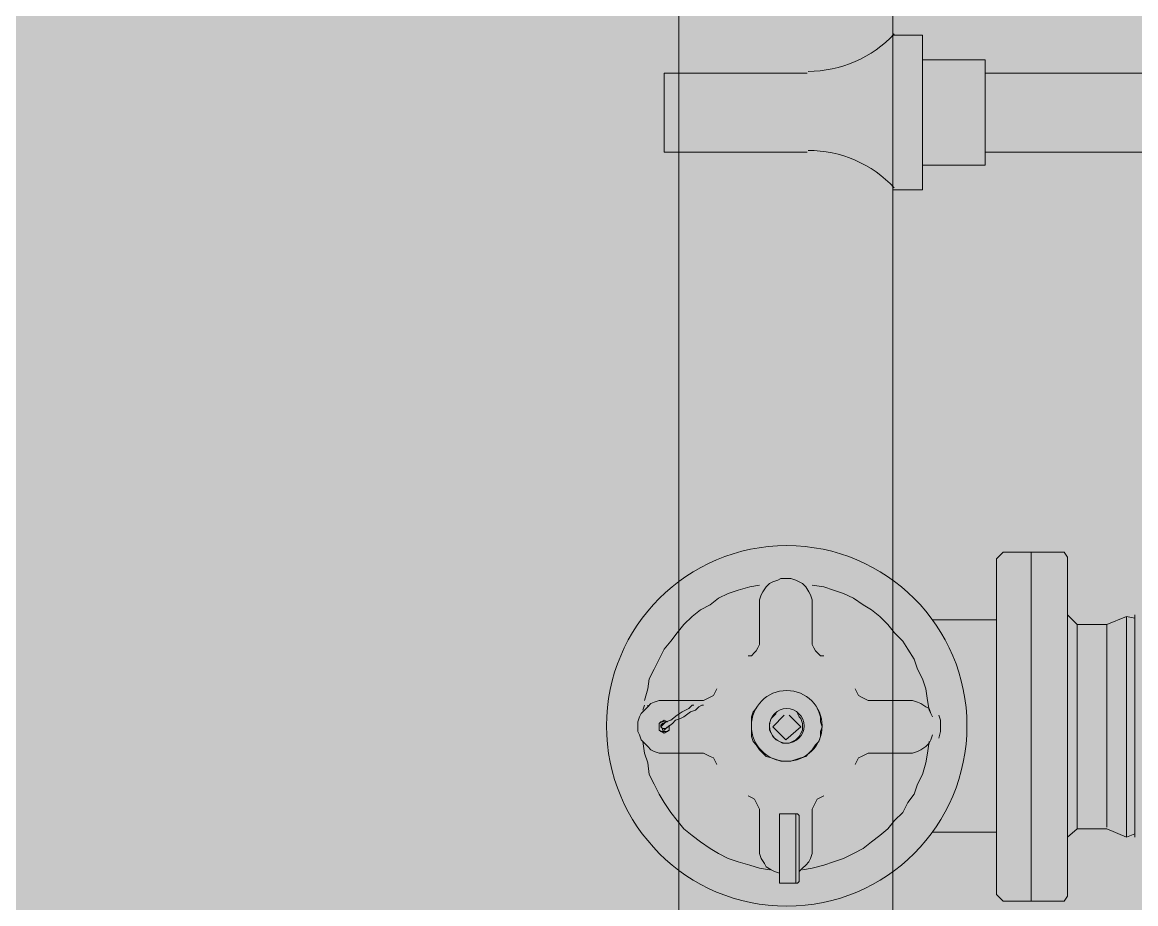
# Model space of a CAD drawing. Header units: millimetres. Extents: x 28 to 201, y 462 to 575.
# Drawn here: x 121.352 to 121.948, y 559.974 to 560.446 of the extents above; entities that cross this region are included whole.
import ezdxf

# ---------------------------------------------------------------- set-up
doc = ezdxf.new("R2010")
doc.units = ezdxf.units.MM
doc.layers.add('1- 3', color=3, linetype='Continuous')
doc.layers.add('8 hatch 2', color=104, linetype='Continuous')

# ---------------------------------------------------------------- blocks, each defined once
blk = doc.blocks.new('CTOBOM')
at = {"color": 0, "lineweight": 20}
for p, q in [((5.02895, -1.04549), (5.02895, -1.69413)), ((5.07119, -1.69413), (5.07119, -1.04549)), ((5.32114, -1.68797), (5.32114, -1.72229)), ((5.43468, -1.68797), (5.43468, -1.72229)), ((5.02191, -1.72757), (5.02191, -1.69413)), ((5.02191, -1.69413), (5.07823, -1.69413)), ((5.02895, -1.69413), (5.07119, -1.69413)), ((5.07823, -1.69413), (5.07823, -1.72757)), ((5.0087, -1.74342), (5.0087, -1.72757)), ((5.0087, -1.72757), (5.09143, -1.72757)), ((5.09143, -1.72757), (5.09143, -1.74342)), ((5.50156, -1.74342), (3.56004, -1.74342)), ((5.48308, -1.74342), (5.45668, -1.74342)), ((5.02895, -1.78918), (5.02895, -1.86575)), ((5.07119, -1.86575), (5.07119, -1.78918)), ((5.50156, -1.85783), (3.56004, -1.85783)), ((5.48308, -1.85783), (5.45668, -1.85783)), ((5.02895, -1.86575), (5.07119, -1.86575))]:
    blk.add_line(p, q, dxfattribs=at)
for points in [[(5.3185, -1.61404), (5.31938, -1.61404), (5.32026, -1.61404), (5.31938, -1.61844), (5.32378, -1.629), (5.32378, -1.64484), (5.3185, -1.65012)], [(5.43732, -1.61844), (5.31938, -1.61844)], [(5.32026, -1.61404), (5.43556, -1.61404)], [(5.43732, -1.61404), (5.43732, -1.61404), (5.43556, -1.61404), (5.43732, -1.61844), (5.43292, -1.629), (5.43292, -1.64484), (5.43732, -1.65012)], [(5.32378, -1.629), (5.43204, -1.629)], [(5.32378, -1.64484), (5.43292, -1.64484)], [(5.28506, -1.65188), (5.2877, -1.65012)], [(5.28506, -1.65188), (5.28506, -1.66949)], [(5.2877, -1.65012), (5.469, -1.65012)], [(5.47164, -1.65188), (5.469, -1.65012)], [(5.47164, -1.65188), (5.47164, -1.66949)], [(5.28506, -1.66949), (5.28506, -1.68445), (5.28858, -1.68797)], [(5.28506, -1.66949), (5.47164, -1.66949)], [(5.47164, -1.66949), (5.47164, -1.68445), (5.46812, -1.68797)], [(5.28858, -1.68797), (5.46812, -1.68797)], [(5.37219, -1.71877), (5.37483, -1.71789), (5.37835, -1.71789), (5.38099, -1.71789), (5.38451, -1.71877)], [(5.36427, -1.72493), (5.35811, -1.72581), (5.35283, -1.72757), (5.34755, -1.73021), (5.34227, -1.73197), (5.33698, -1.7355), (5.33258, -1.73814), (5.32818, -1.74254), (5.32378, -1.74606), (5.31938, -1.75046), (5.31586, -1.75486), (5.31322, -1.75926), (5.3097, -1.76454), (5.30706, -1.76982), (5.3053, -1.7751), (5.30354, -1.78038), (5.30266, -1.78654)], [(5.36955, -1.72405), (5.36427, -1.72493)], [(5.36779, -1.72581), (5.36603, -1.72845), (5.36515, -1.73021), (5.36427, -1.73285), (5.36427, -1.7355)], [(5.37307, -1.72229), (5.37131, -1.72317), (5.36867, -1.72405), (5.36779, -1.72581)], [(5.36867, -1.72405), (5.36955, -1.72405)], [(5.36955, -1.72405), (5.37131, -1.72317), (5.37307, -1.72229)], [(5.38275, -1.72229), (5.38539, -1.72317), (5.38715, -1.72405), (5.38891, -1.72581), (5.39067, -1.72845), (5.39155, -1.73021), (5.39243, -1.73285), (5.39243, -1.7355), (5.39243, -1.75486)], [(5.38627, -1.72405), (5.39243, -1.72493), (5.39771, -1.72581), (5.40387, -1.72757), (5.40915, -1.73021), (5.41443, -1.73197), (5.41883, -1.7355), (5.42412, -1.73814), (5.42852, -1.74254), (5.43292, -1.74606), (5.43644, -1.75046), (5.43996, -1.75486), (5.44348, -1.75926), (5.44612, -1.76454), (5.44876, -1.76982), (5.45052, -1.7751), (5.45228, -1.78038), (5.45404, -1.78654), (5.45492, -1.79182)], [(5.36427, -1.7355), (5.36427, -1.75486)], [(5.35811, -1.76366), (5.35987, -1.76278), (5.36163, -1.7619), (5.36251, -1.76014), (5.36339, -1.75838), (5.36427, -1.75662), (5.36427, -1.75486)], [(5.39859, -1.76366), (5.39683, -1.76278), (5.39507, -1.7619), (5.39419, -1.76014), (5.39331, -1.75838), (5.39243, -1.75662), (5.39243, -1.75486)], [(5.34051, -1.78038), (5.34051, -1.78214), (5.33874, -1.7839), (5.33786, -1.78478), (5.3361, -1.78566), (5.33434, -1.78654), (5.33258, -1.78654)], [(5.36867, -1.7839), (5.37043, -1.78302), (5.37307, -1.78214), (5.37571, -1.78214), (5.37835, -1.78126), (5.38099, -1.78214), (5.38363, -1.78214), (5.38627, -1.78302), (5.38803, -1.78478), (5.39067, -1.78654), (5.39243, -1.7883), (5.39419, -1.79006), (5.39507, -1.7927), (5.39595, -1.79534), (5.39683, -1.79798), (5.39683, -1.80062), (5.39683, -1.80326), (5.39595, -1.8059), (5.39507, -1.80854), (5.39419, -1.81118), (5.39243, -1.81294), (5.39067, -1.8147), (5.38803, -1.81647), (5.38627, -1.81823), (5.38363, -1.81911), (5.38099, -1.81911), (5.37835, -1.81911), (5.37571, -1.81911), (5.37307, -1.81911), (5.37043, -1.81823), (5.36867, -1.81647)], [(5.44348, -1.78654), (5.42412, -1.78654), (5.42236, -1.78654), (5.42059, -1.78566), (5.41883, -1.78478), (5.41707, -1.7839), (5.41619, -1.78214), (5.41531, -1.78038)], [(5.30178, -1.80942), (5.3009, -1.80766), (5.30002, -1.80502), (5.29914, -1.80326), (5.29914, -1.80062), (5.29914, -1.79798), (5.30002, -1.79534), (5.3009, -1.79358), (5.30178, -1.79182), (5.30354, -1.79006), (5.30618, -1.7883), (5.30794, -1.78742), (5.31058, -1.78654), (5.31322, -1.78654)], [(5.31322, -1.78654), (5.33258, -1.78654)], [(5.37835, -1.79182), (5.38011, -1.79182), (5.38187, -1.7927), (5.38363, -1.79358), (5.38539, -1.79534), (5.38627, -1.7971), (5.38715, -1.79886), (5.38715, -1.80062), (5.38715, -1.80238), (5.38627, -1.80414), (5.38539, -1.8059), (5.38363, -1.80766), (5.38187, -1.80854), (5.38011, -1.80942), (5.37835, -1.80942), (5.37659, -1.80942), (5.37395, -1.80854), (5.37307, -1.80766), (5.37131, -1.8059)], [(5.37131, -1.79446), (5.37307, -1.79358), (5.37395, -1.7927), (5.37659, -1.79182), (5.37835, -1.79182)], [(5.44348, -1.78654), (5.44612, -1.78654), (5.44876, -1.78742), (5.45052, -1.7883), (5.45228, -1.79006), (5.45404, -1.79182), (5.4558, -1.79358)], [(5.37219, -1.79886), (5.37835, -1.7927), (5.38539, -1.80062), (5.37835, -1.80766)], [(5.425, -1.80414), (5.425, -1.79446), (5.42588, -1.79358)], [(5.46196, -1.79534), (5.425, -1.79534)], [(5.46108, -1.79358), (5.42588, -1.79358)], [(5.46196, -1.79446), (5.46196, -1.79446), (5.46108, -1.79358)], [(5.46196, -1.79446), (5.46196, -1.80414)], [(5.37835, -1.80766), (5.37219, -1.8015)], [(5.30002, -1.80502), (5.3009, -1.80766), (5.30178, -1.80942), (5.30354, -1.81118)], [(5.45492, -1.80942), (5.45404, -1.8147), (5.45228, -1.81999), (5.45052, -1.82615), (5.44876, -1.83143), (5.44612, -1.83671), (5.44348, -1.84111), (5.43996, -1.84639), (5.43644, -1.85079), (5.43292, -1.85519), (5.42852, -1.85871), (5.42412, -1.86223), (5.41883, -1.86575), (5.41443, -1.86839), (5.40915, -1.87103), (5.40387, -1.87367), (5.39771, -1.87455), (5.39243, -1.87631), (5.38627, -1.87719)], [(5.46196, -1.80414), (5.425, -1.80414)], [(5.45668, -1.80414), (5.4558, -1.80678), (5.45492, -1.80854), (5.45316, -1.81118), (5.4514, -1.81206), (5.44876, -1.81382), (5.44612, -1.8147), (5.44348, -1.8147)], [(5.30266, -1.8147), (5.30354, -1.81999), (5.3053, -1.82615), (5.30706, -1.83143), (5.3097, -1.83671), (5.31322, -1.84111), (5.31586, -1.84639), (5.31938, -1.85079), (5.32378, -1.85519), (5.32818, -1.85871), (5.33258, -1.86223), (5.33698, -1.86575), (5.34227, -1.86839), (5.34755, -1.87103), (5.35283, -1.87367), (5.35811, -1.87455), (5.36427, -1.87631)], [(5.30354, -1.81118), (5.30618, -1.81294), (5.30794, -1.81382), (5.31058, -1.8147), (5.31322, -1.8147)], [(5.31322, -1.8147), (5.33258, -1.8147)], [(5.34051, -1.82087), (5.34051, -1.81911), (5.33874, -1.81735), (5.33786, -1.81647), (5.3361, -1.81559), (5.33434, -1.8147), (5.33258, -1.8147)], [(5.41531, -1.82087), (5.41619, -1.81911), (5.41707, -1.81735), (5.41883, -1.81647), (5.42059, -1.81559), (5.42236, -1.8147), (5.42412, -1.8147)], [(5.44348, -1.8147), (5.42412, -1.8147)], [(5.36427, -1.86575), (5.36427, -1.84639), (5.36427, -1.84463), (5.36339, -1.84287), (5.36251, -1.84111), (5.36163, -1.83935), (5.35987, -1.83847), (5.35811, -1.83759)], [(5.39243, -1.84639), (5.39243, -1.84463), (5.39331, -1.84287), (5.39419, -1.84111), (5.39507, -1.83935), (5.39683, -1.83847), (5.39859, -1.83759)], [(5.37923, -1.86487), (5.37659, -1.86135), (5.37483, -1.85959), (5.37395, -1.85695), (5.37307, -1.85519), (5.37043, -1.85167), (5.36955, -1.84903), (5.36779, -1.84727), (5.36691, -1.84551), (5.36691, -1.84463)], [(5.39243, -1.84639), (5.39243, -1.86575), (5.39243, -1.86839), (5.39155, -1.87103), (5.39067, -1.87279), (5.38891, -1.87455), (5.38715, -1.87631), (5.38539, -1.87807), (5.38275, -1.87895), (5.38099, -1.87983), (5.37835, -1.87983), (5.37571, -1.87983), (5.37307, -1.87895), (5.37131, -1.87807), (5.36955, -1.87631), (5.36779, -1.87455), (5.36691, -1.87455)], [(5.37747, -1.86663), (5.37571, -1.86487), (5.37483, -1.86223), (5.37219, -1.85871), (5.37043, -1.85607), (5.36955, -1.85431), (5.36867, -1.85255), (5.36691, -1.85079), (5.36691, -1.84991)], [(5.37747, -1.86311), (5.37835, -1.86311), (5.38011, -1.86311), (5.38099, -1.86399), (5.38099, -1.86575), (5.38099, -1.86663), (5.38099, -1.86751), (5.38011, -1.86839), (5.37835, -1.86839), (5.37747, -1.86839), (5.37659, -1.86839), (5.37571, -1.86751), (5.37571, -1.86663), (5.37571, -1.86575), (5.37571, -1.86399)], [(5.37747, -1.86311), (5.38011, -1.86311), (5.38187, -1.86575), (5.38011, -1.86839), (5.37659, -1.86839)], [(5.36427, -1.86575), (5.36427, -1.86839), (5.36515, -1.87103), (5.36603, -1.87279), (5.36779, -1.87455)], [(5.37659, -1.86839), (5.37483, -1.86575), (5.37571, -1.86399)], [(5.37835, -1.86399), (5.37923, -1.86487), (5.38011, -1.86575), (5.38011, -1.86663), (5.37923, -1.86663), (5.37835, -1.86751), (5.37747, -1.86751), (5.37659, -1.86663), (5.37659, -1.86575)], [(5.37923, -1.86487), (5.37923, -1.86575), (5.37923, -1.86663), (5.37835, -1.86751), (5.37747, -1.86663)], [(5.36955, -1.87719), (5.36691, -1.87631)]]:
    blk.add_lwpolyline(points, dxfattribs=at)
for points in [[(5.37791, -1.70381), (5.32468, -1.70381), (5.28154, -1.74696), (5.28154, -1.80018), (5.28154, -1.85341), (5.32468, -1.89656), (5.37791, -1.89656), (5.43113, -1.89656), (5.47428, -1.85341), (5.47428, -1.80018), (5.47428, -1.74696), (5.43113, -1.70381), (5.37791, -1.70381)], [(5.37791, -1.78126), (5.36746, -1.78126), (5.35899, -1.78973), (5.35899, -1.80018), (5.35899, -1.81063), (5.36746, -1.81911), (5.37791, -1.81911), (5.38836, -1.81911), (5.39683, -1.81063), (5.39683, -1.80018), (5.39683, -1.78973), (5.38836, -1.78126), (5.37791, -1.78126)], [(5.37791, -1.79094), (5.37281, -1.79094), (5.36867, -1.79508), (5.36867, -1.80018), (5.36867, -1.80529), (5.37281, -1.80942), (5.37791, -1.80942), (5.38301, -1.80942), (5.38715, -1.80529), (5.38715, -1.80018), (5.38715, -1.79508), (5.38301, -1.79094), (5.37791, -1.79094)]]:
    blk.add_open_spline(points, degree=3, knots=[0, 0, 0, 0, 1, 1, 1, 2, 2, 2, 3, 3, 3, 4, 4, 4, 4], dxfattribs=at)
for points in [[(5.02807, -1.78874), (5.02807, -1.77127), (5.0208, -1.75458), (5.00801, -1.74267)], [(5.09037, -1.74267), (5.07758, -1.75458), (5.07031, -1.77127), (5.07031, -1.78874)]]:
    blk.add_open_spline(points, degree=3, dxfattribs=at)
blk = doc.blocks.new('zonas hatch')
at = {"layer": '8 hatch 2', "ltscale": 2, "transparency": 33554483}
h = blk.add_hatch(color=6, dxfattribs=at)
h.dxf.hatch_style = 1
h.paths.add_polyline_path([(79.84048, 79.60505), (60.14999, 79.60505), (60.14999, 62.26086), (84.49943, 62.26086)])

msp = doc.modelspace()

# ---------------------------------------------------------------- block references
at = {"color": 1}
msp.add_blockref('zonas hatch', (43.72087, 485.84233), dxfattribs=at)
at = {"layer": '1- 3', "rotation": 270}
msp.add_blockref('CTOBOM', (123.56135, 565.44738), dxfattribs=at)

doc.saveas('drawing.dxf')
